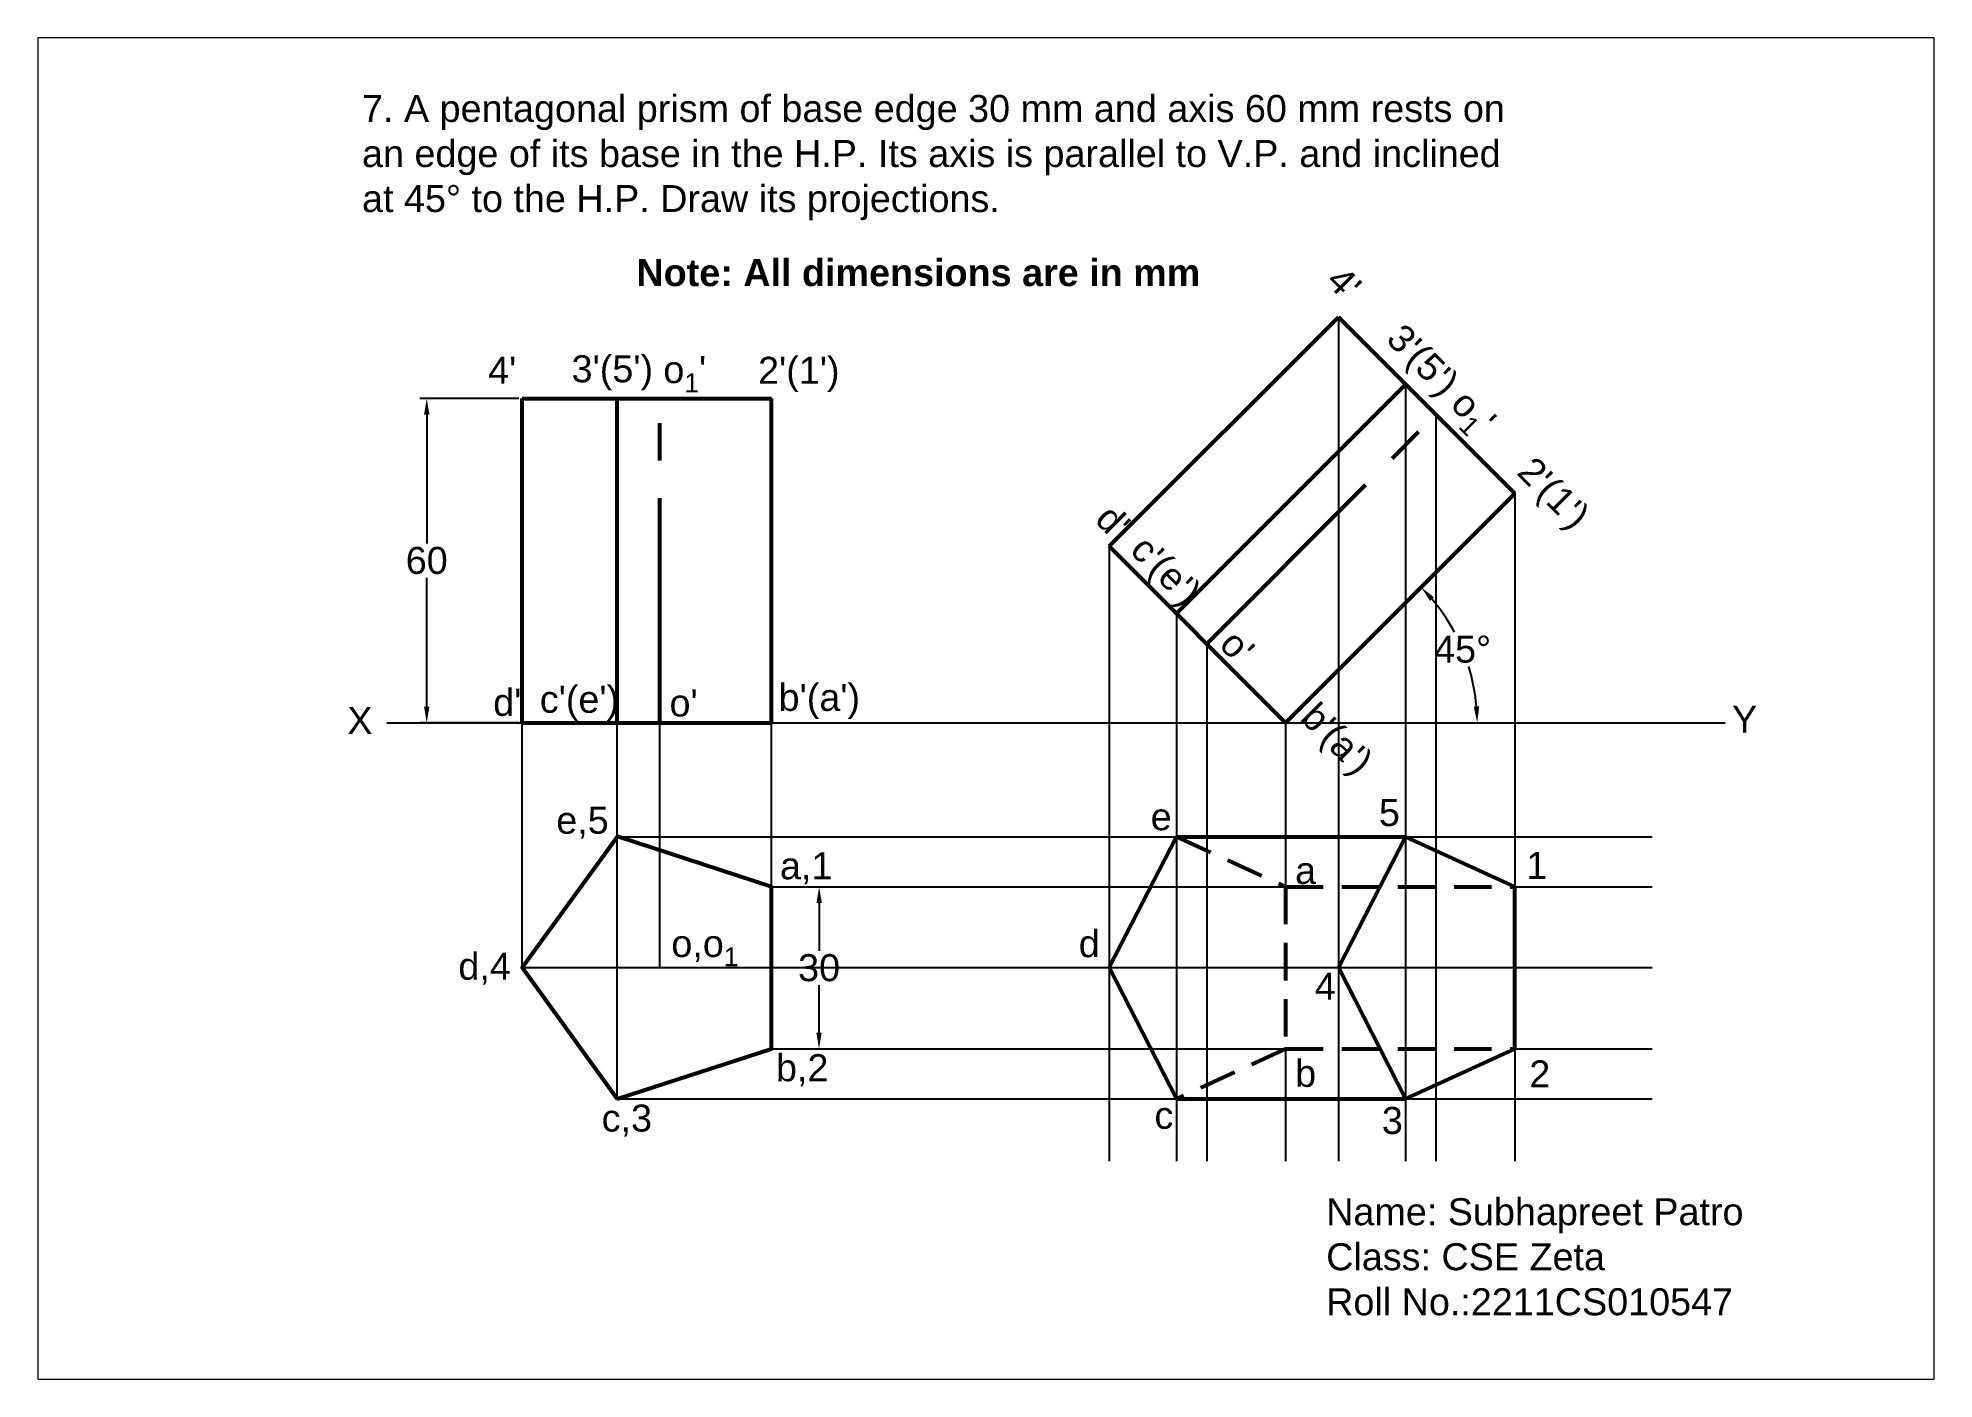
# Paper-space layout 'Layout7' of a CAD drawing. Header units: millimetres. Extents: x 30 to 267, y 21 to 189.
# The model-space entities are those that its viewports show. They can reach past a viewport. Long polylines and large blocks are cut down to what shows.
import ezdxf

# ---------------------------------------------------------------- set-up
doc = ezdxf.new("R2010")
doc.units = ezdxf.units.MM
doc.header["$PDMODE"] = 35
doc.header["$PDSIZE"] = 5
doc.linetypes.add('CENTER2', pattern=[28.575, 19.05, -3.175, 3.175, -3.175])
doc.linetypes.add('HIDDEN2', pattern=[4.7625, 3.175, -1.5875])
doc.styles.get("Standard").update_dxf_attribs({"font": 'arial.ttf'})
doc.dimstyles.new('ISO-25', dxfattribs={"dimtxt": 5, "dimasz": 3, "dimexe": 1.25, "dimexo": 0.625, "dimtad": 1, "dimtih": 1, "dimtoh": 1, "dimdec": 0, "dimtxsty": 'Standard', "dimcen": 2.5, "dimadec": 0, "dimazin": 0, "dimtfac": 1, "dimtdec": 0, "dimtmove": 0, "dimatfit": 3, "dimfxl": 1, "dimarcsym": 0})

# ---------------------------------------------------------------- blocks, each defined once
blk = doc.blocks.new('*D16')
at = {"color": 0, "lineweight": -2, "transparency": 16777216}
for p, q in [((2370.46, 144.35), (2352.17, 144.35)), ((2353.42, 141.35), (2353.42, 117.53)), ((2353.42, 87.35), (2353.42, 111.17)), ((2370.46, 84.35), (2352.17, 84.35))]:
    blk.add_line(p, q, dxfattribs=at)
at = {"color": 0, "transparency": 16777216}
for points in [[(2352.92, 141.35), (2353.92, 141.35), (2353.42, 144.35)], [(2352.92, 87.35), (2353.92, 87.35), (2353.42, 84.35)]]:
    blk.add_solid(points, dxfattribs=at)
at = {"layer": 'Defpoints', "color": 0, "transparency": 16777216}
for p in [(2371.08, 144.35), (2353.42, 84.35), (2371.08, 84.35)]:
    blk.add_point(p, dxfattribs=at)
at = {"color": 0, "transparency": 16777216, "insert": (2353.42, 114.35), "char_height": 5, "attachment_point": 5}
blk.add_mtext('60', dxfattribs=at)
blk = doc.blocks.new('*D17')
at = {"color": 0, "lineweight": -2, "transparency": 16777216}
for p, q in [((2417.88, 53.99), (2427.32, 53.98)), ((2426.07, 50.98), (2426.06, 42.16)), ((2426.05, 26.98), (2426.06, 35.8)), ((2417.86, 23.99), (2427.3, 23.98))]:
    blk.add_line(p, q, dxfattribs=at)
at = {"color": 0, "transparency": 16777216}
for points in [[(2425.57, 50.98), (2426.57, 50.98), (2426.07, 53.98)], [(2425.55, 26.98), (2426.55, 26.98), (2426.05, 23.98)]]:
    blk.add_solid(points, dxfattribs=at)
at = {"layer": 'Defpoints', "color": 0, "transparency": 16777216}
for p in [(2417.26, 53.99), (2417.23, 23.99), (2426.05, 23.98)]:
    blk.add_point(p, dxfattribs=at)
at = {"color": 0, "transparency": 16777216, "insert": (2426.06, 38.98), "char_height": 5, "attachment_point": 5}
blk.add_mtext('30', dxfattribs=at)
blk = doc.blocks.new('*D18')
at = {"color": 0, "lineweight": -2, "transparency": 16777216}
for start, end in [(28.1628, 40.1531), (4.8469, 17.0609)]:
    blk.add_arc((2512.42, 84.35), 35.47, start, end, dxfattribs=at)
at = {"color": 0, "transparency": 16777216}
for points in [[(2539.17, 106.89), (2539.9, 107.56), (2537.51, 109.43)], [(2548.27, 87.37), (2547.27, 87.33), (2547.9, 84.35)]]:
    blk.add_solid(points, dxfattribs=at)
at = {"layer": 'Defpoints', "color": 0, "transparency": 16777216}
for p in [(2554.85, 126.78), (2546.69, 93.53), (2346.01, 84.35), (2512.42, 84.35), (2593.78, 84.35)]:
    blk.add_point(p, dxfattribs=at)
at = {"color": 0, "transparency": 16777216, "insert": (2545.2, 97.92), "char_height": 5, "attachment_point": 5}
blk.add_mtext('45°', dxfattribs=at)

msp = doc.modelspace()

# ---------------------------------------------------------------- linework, layer by layer
at = {"lineweight": 53}
for p, q in [((2479.77, 117), (2522.2, 159.43)), ((2522.2, 159.43), (2554.85, 126.78)), ((2371.08, 84.35), (2371.08, 144.35)), ((2371.08, 144.35), (2417.26, 144.35)), ((2388.69, 84.35), (2388.69, 144.35)), ((2417.26, 84.35), (2417.26, 144.35)), ((2492.23, 104.55), (2534.65, 146.97)), ((2512.42, 84.35), (2554.85, 126.78)), ((2479.77, 117), (2512.42, 84.35)), ((2371.08, 84.35), (2417.26, 84.35)), ((2479.77, 39.03), (2492.23, 63.23)), ((2492.23, 63.23), (2534.65, 63.23)), ((2479.77, 39.03), (2492.23, 14.74)), ((2492.23, 14.74), (2534.65, 14.74))]:
    msp.add_line(p, q, dxfattribs=at)
for p, q in [((2522.2, 159.43), (2522.2, 3.18)), ((2534.65, 146.97), (2534.65, 3.18)), ((2540.24, 141.38), (2540.24, 3.18)), ((2554.85, 126.78), (2554.85, 3.18)), ((2479.77, 117), (2479.77, 3.18)), ((2492.23, 104.55), (2492.23, 3.18)), ((2497.82, 98.96), (2497.82, 3.18)), ((2346.01, 84.35), (2593.78, 84.35)), ((2371.08, 39.03), (2371.08, 84.35)), ((2388.69, 14.74), (2388.69, 84.35)), ((2396.6, 39), (2396.6, 84.35)), ((2417.26, 53.99), (2417.26, 84.35)), ((2512.42, 84.35), (2512.42, 53.99)), ((2388.69, 63.23), (2580.29, 63.23)), ((2417.26, 53.99), (2512.42, 53.99)), ((2554.85, 53.99), (2580.29, 53.99)), ((2371.08, 39.03), (2580.29, 39.03)), ((2417.23, 23.99), (2512.42, 23.99)), ((2512.42, 23.99), (2512.42, 3.18)), ((2554.85, 23.99), (2580.29, 23.99)), ((2388.69, 14.74), (2580.29, 14.74))]:
    msp.add_line(p, q)
at = {"linetype": 'CENTER2', "lineweight": 53}
for p, q in [((2396.6, 84.35), (2396.6, 144.35)), ((2497.82, 98.96), (2540.24, 141.38))]:
    msp.add_line(p, q, dxfattribs=at)
at = {"linetype": 'HIDDEN2', "lineweight": 53}
for p, q in [((2492.23, 63.23), (2512.42, 53.99)), ((2512.42, 53.99), (2554.85, 53.99)), ((2512.42, 53.99), (2512.42, 23.99)), ((2512.42, 23.99), (2492.23, 14.74)), ((2512.42, 23.99), (2554.85, 23.99))]:
    msp.add_line(p, q, dxfattribs=at)
at = {"lineweight": 53}
msp.add_lwpolyline([(2388.69, 14.74), (2417.23, 23.99), (2417.26, 53.99), (2388.73, 63.28), (2371.08, 39.03)], close=True, dxfattribs=at)
msp.add_lwpolyline([(2534.65, 63.23), (2522.2, 39.03), (2534.65, 14.74), (2554.85, 23.99), (2554.85, 53.99), (2534.65, 63.23)], dxfattribs=at)

# ---------------------------------------------------------------- texts
at = {"char_height": 5, "attachment_point": 1}
for s, width, insert in [('7. A pentagonal prism of base edge 30 mm and axis 60 mm rests on \\Pan edge of its base in the H.P. Its axis is parallel to V.P. and inclined \\Pat 45° to the H.P. Draw its projections.', 280.6977, (2341.44, 200.53)), ('{\\fArial|b1|i0|c0|p34;Note: All dimensions are in mm}', 115.4057, (2392.24, 170.15)), ('X', 4.7435, (2338.72, 87.26)), ('Y', 11.0027, (2595.08, 87.49)), ('e,5', 9.3941, (2377.4, 68.8)), ('a,1', 10.5899, (2418.81, 60.37)), ('\\A1;o,o{\\H0.7x;\\S^ 1;}', 15.7203, (2398.71, 45.99)), ('d,4', 15.161, (2359.28, 41.78)), ('b,2', 11.5151, (2418.08, 23)), ('c,3', 17.0803, (2385.81, 13.68)), ('Name: Subhapreet Patro\\PClass: CSE Zeta\\PRoll No.:2211CS010547', 78.1073, (2519.94, -3.65))]:
    msp.add_mtext_dynamic_manual_height_columns(s, width=width, gutter_width=25, heights=[0], dxfattribs=dict(at, insert=insert))
at = {"linetype": 'CENTER2', "char_height": 5, "attachment_point": 1, "rotation": 315}
for s, width, insert in [("4'", 6.2908, (2523.21, 169.33)), ("3'(5')", 9.3544, (2534.33, 158.61)), ("\\A1;o{\\H0.7x;\\S^ 1;}'", 9.4587, (2546.24, 146.5)), ("2'(1')", 10.0328, (2558.54, 134)), ("d'", 2.9291, (2480.42, 125.22)), ("c'(e')", 7.3931, (2486.92, 119.53)), ("o'", 9.8851, (2503.43, 102.06)), ("b'(a')", 14.1216, (2518.43, 88.52))]:
    msp.add_mtext_dynamic_manual_height_columns(s, width=width, gutter_width=25, heights=[0], dxfattribs=dict(at, insert=insert))
at = {"linetype": 'CENTER2', "char_height": 5, "attachment_point": 1}
for s, width, insert in [("4'", 6.2908, (2364.79, 152.07)), ("3'(5')", 9.3544, (2380.24, 152.35)), ("\\A1;o{\\H0.7x;\\S^ 1;}'", 9.4587, (2397.22, 152.21)), ("2'(1')", 10.0328, (2414.76, 152.07)), ("c'(e')", 7.3931, (2374.35, 91.19)), ("b'(a')", 14.1216, (2418.56, 91.54)), ("d'", 2.9291, (2365.73, 90.62)), ("o'", 9.8851, (2398.37, 90.51))]:
    msp.add_mtext_dynamic_manual_height_columns(s, width=width, gutter_width=25, heights=[0], dxfattribs=dict(at, insert=insert))
at = {"linetype": 'HIDDEN2', "char_height": 5, "attachment_point": 1}
for s, width, insert in [('e', 2.1811, (2487.45, 69.45)), ('5', 6.6964, (2529.7, 70.21)), ('1', 7.137, (2556.99, 60.45)), ('a', 5.2401, (2514.19, 59.5)), ('d', 2.3154, (2474.13, 45.96)), ('4', 3.2747, (2517.84, 38.08)), ('b', 4.7644, (2514.19, 21.96)), ('2', 4.5251, (2557.54, 21.85)), ('c', 4.6943, (2488.14, 14.19)), ('3', 5.6051, (2530.25, 13.23))]:
    msp.add_mtext_dynamic_manual_height_columns(s, width=width, gutter_width=25, heights=[0], dxfattribs=dict(at, insert=insert))

# ---------------------------------------------------------------- dimensions: what is measured, and where the dimension line sits
for p1, p2, distance, picture, middle in [((2371.08, 144.35), (2371.08, 84.35), -17.66, '*D16', (2353.42, 114.35)), ((2417.26, 53.99), (2417.23, 23.99), 8.82, '*D17', (2426.06, 38.98))]:
    dim = msp.add_aligned_dim(p1=p1, p2=p2, distance=distance, dimstyle='ISO-25')
    dim.commit()
    dim.dimension.update_dxf_attribs({"geometry": picture, "text_midpoint": middle})
dim = msp.add_angular_dim_2l(base=(2546.69, 93.53), line1=((2512.42, 84.35), (2554.85, 126.78)), line2=((2346.01, 84.35), (2593.78, 84.35)), dimstyle='ISO-25')
dim.commit()
dim.dimension.update_dxf_attribs({"geometry": '*D18', "text_midpoint": (2545.2, 97.92)})

psp = doc.layouts.new('Layout7')

# ---------------------------------------------------------------- viewports
at = {"layer": '0'}
psp.add_viewport(center=(148.5, 105), size=(237.6, 168), view_center_point=(2456.96, 86.98), view_height=248.2127, dxfattribs=at)

doc.saveas('drawing.dxf')
